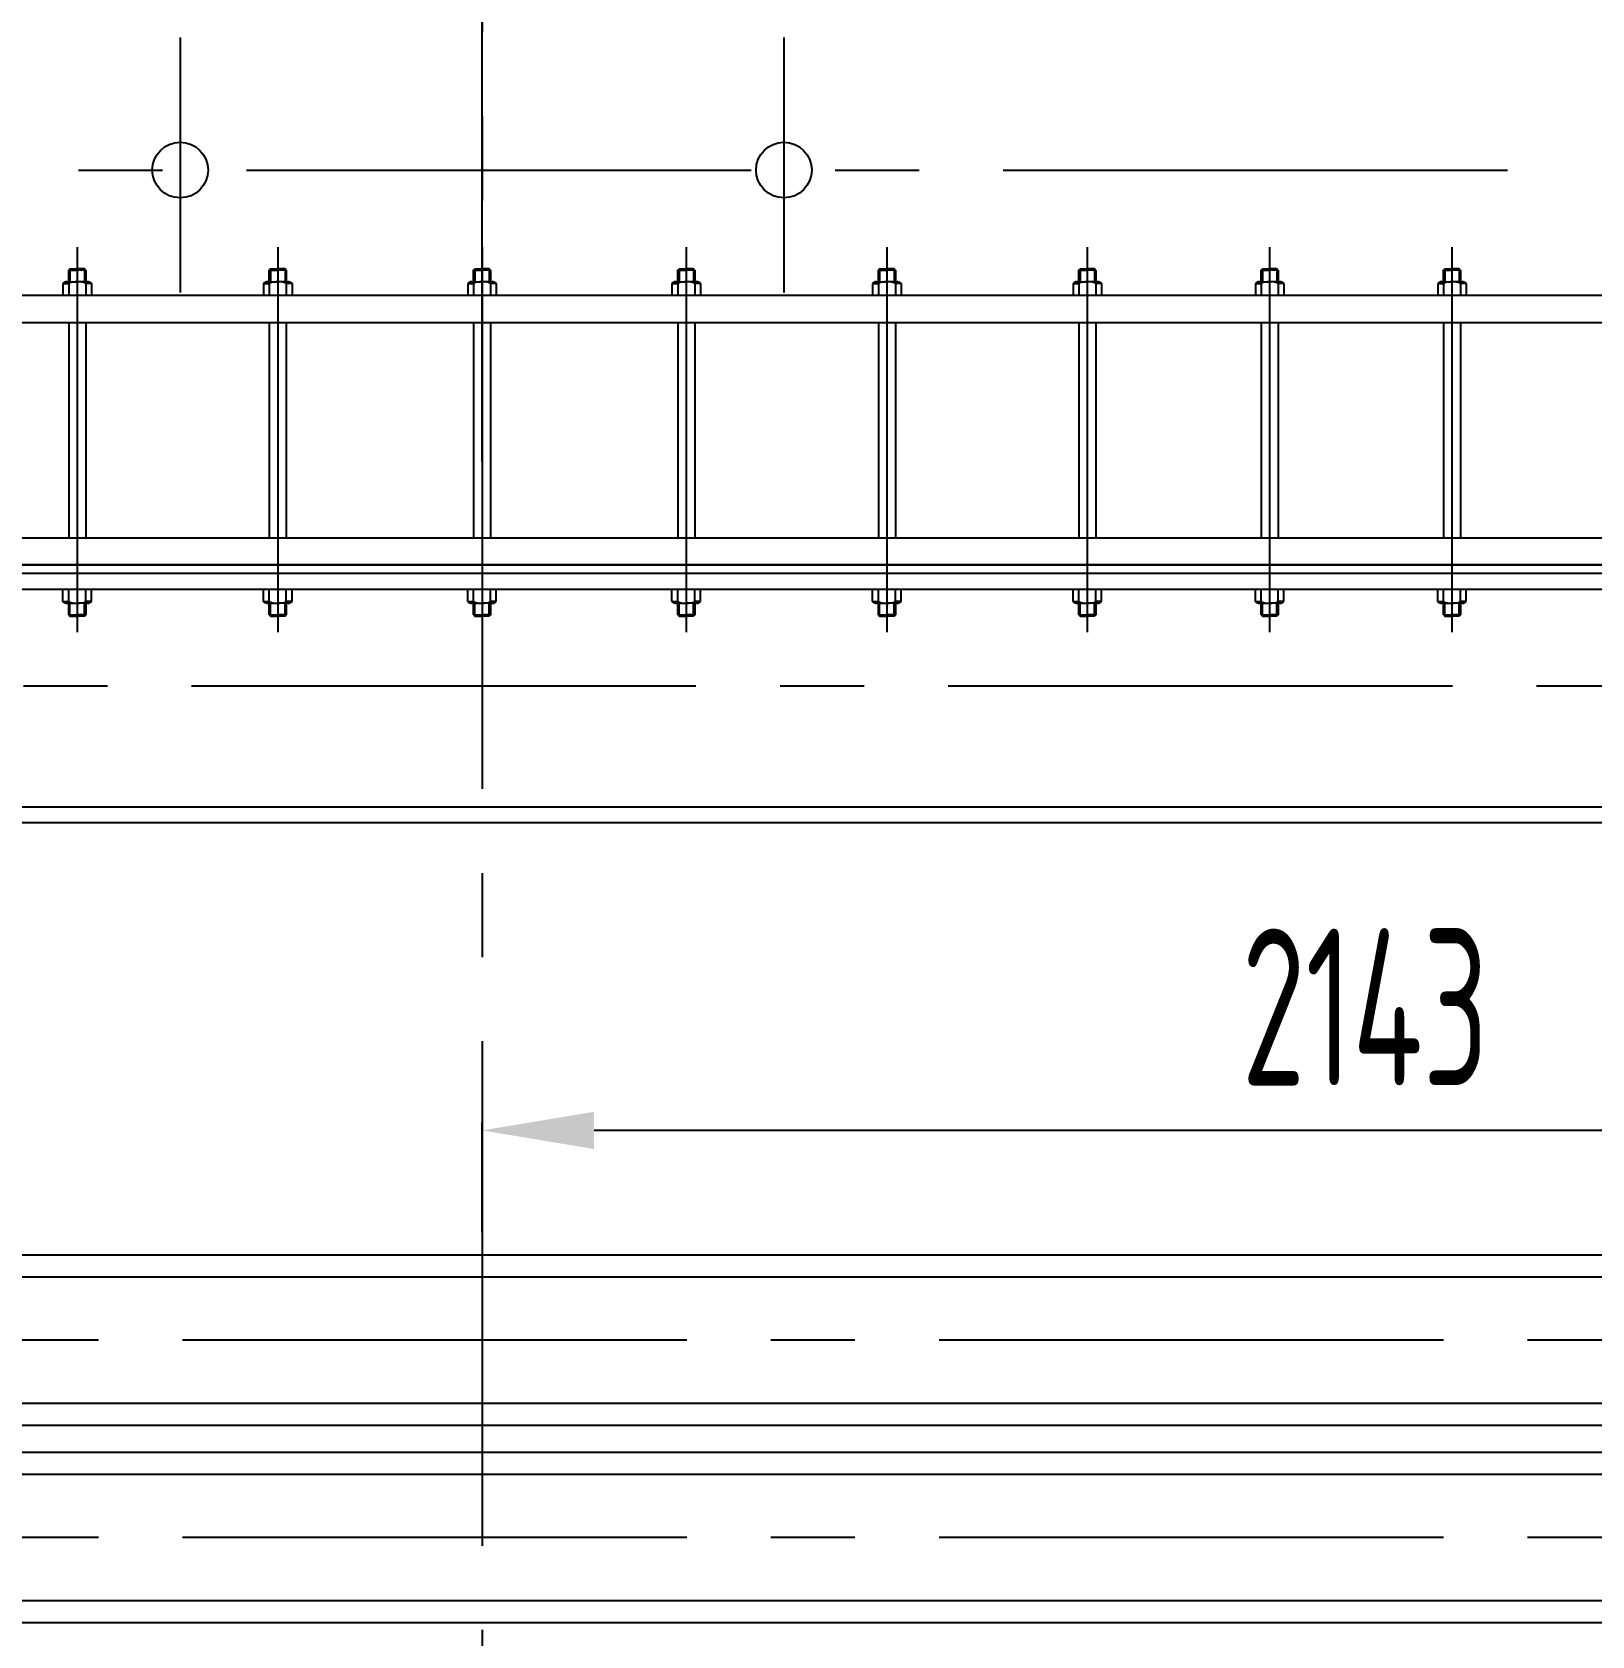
# Model space of a CAD drawing. Header units: millimetres. Extents: x 6566 to 7427, y 671 to 1285.
# Drawn here: x 6917.69 to 6952.48, y 1049.62 to 1085.39 of the extents above; entities that cross this region are included whole.
import ezdxf

# ---------------------------------------------------------------- set-up
doc = ezdxf.new("R2010")
doc.units = ezdxf.units.MM
doc.header["$LTSCALE"] = 15
doc.header["$MEASUREMENT"] = 0
doc.linetypes.add('CENTER2', pattern=[1.125, 0.75, -0.125, 0.125, -0.125])
for name, color, linetype in [('LAYER1', 7, 'Continuous'), ('LAYER2', 2, 'CENTER2'), ('LAYER3', 1, 'Continuous')]:
    doc.layers.add(name, color=color, linetype=linetype)
doc.styles.add('HZTXT', font='ascii.shx', dxfattribs={"width": 0.7, "height": 3.5, "bigfont": 'HZTXT.shx'})
doc.dimstyles.new('ISO-25$0', dxfattribs={"dimtxt": 3.5, "dimasz": 2.5, "dimexe": 0.18, "dimexo": 0.5, "dimgap": 1, "dimtad": 1, "dimdec": 4, "dimzin": 0, "dimdsep": 46, "dimtxsty": 'HZTXT', "dimcen": 0, "dimadec": 0, "dimazin": 0, "dimtfac": 0.714286, "dimtdec": 4, "dimtofl": 0, "dimtmove": 1, "dimatfit": 3, "dimfxl": 0, "dimtolj": 1, "dimtzin": 0, "dimarcsym": 0})

# ---------------------------------------------------------------- blocks, each defined once
blk = doc.blocks.new('*D28')
at = {"layer": 'DEFPOINTS', "color": 0}
for p in [(6927.73, 1060.896), (6970.361, 1059.044), (6927.73, 1058.124)]:
    blk.add_point(p, dxfattribs=at)
at = {"layer": 'LAYER1', "color": 0, "lineweight": -2}
for p, q in [((6927.73, 1058.624), (6927.73, 1061.076)), ((6967.861, 1060.896), (6930.23, 1060.896)), ((6970.361, 1059.544), (6970.361, 1061.076))]:
    blk.add_line(p, q, dxfattribs=at)
at = {"layer": 'LAYER1', "color": 0}
for points in [[(6930.23, 1061.313), (6930.23, 1060.48), (6927.73, 1060.896)], [(6967.861, 1061.313), (6967.861, 1060.48), (6970.361, 1060.896)]]:
    blk.add_solid(points, dxfattribs=at)
at = {"layer": 'LAYER1', "color": 0, "insert": (6947.425, 1063.646), "char_height": 3.5, "attachment_point": 5, "style": 'HZTXT'}
blk.add_mtext('\\A1;2143', dxfattribs=at)

msp = doc.modelspace()

# ---------------------------------------------------------------- linework, layer by layer
at = {"layer": 'LAYER1'}
for p, q in [((6918.53926, 1080.10897), (6918.53926, 1079.82223)), ((6918.8622, 1080.10897), (6918.8622, 1079.82223)), ((6923.01295, 1080.10897), (6923.01295, 1079.82223)), ((6923.3359, 1080.10897), (6923.3359, 1079.82223)), ((6927.56806, 1080.10897), (6927.56806, 1079.82223)), ((6927.891, 1080.10897), (6927.891, 1079.82223)), ((6932.12316, 1080.10897), (6932.12316, 1079.82223)), ((6932.4461, 1080.10897), (6932.4461, 1079.82223)), ((6936.59685, 1080.10897), (6936.59685, 1079.82223)), ((6936.9198, 1080.10897), (6936.9198, 1079.82223)), ((6941.06806, 1080.10897), (6941.06806, 1079.82223)), ((6941.391, 1080.10897), (6941.391, 1079.82223)), ((6945.13472, 1080.10897), (6945.13472, 1079.82223)), ((6945.45767, 1080.10897), (6945.45767, 1079.82223)), ((6949.20139, 1080.10897), (6949.20139, 1079.82223)), ((6949.52433, 1080.10897), (6949.52433, 1079.82223)), ((6918.53926, 1072.36542), (6918.53926, 1072.65216)), ((6918.8622, 1072.36542), (6918.8622, 1072.65216)), ((6923.01295, 1072.36542), (6923.01295, 1072.65216)), ((6923.3359, 1072.36542), (6923.3359, 1072.65216)), ((6927.56806, 1072.36542), (6927.56806, 1072.65216)), ((6927.891, 1072.36542), (6927.891, 1072.65216)), ((6932.12316, 1072.36542), (6932.12316, 1072.65216)), ((6932.4461, 1072.36542), (6932.4461, 1072.65216)), ((6936.59685, 1072.36542), (6936.59685, 1072.65216)), ((6936.9198, 1072.36542), (6936.9198, 1072.65216)), ((6941.06806, 1072.36542), (6941.06806, 1072.65216)), ((6941.391, 1072.36542), (6941.391, 1072.65216)), ((6945.13472, 1072.36542), (6945.13472, 1072.65216)), ((6945.45767, 1072.36542), (6945.45767, 1072.65216)), ((6949.20139, 1072.36542), (6949.20139, 1072.65216)), ((6949.52433, 1072.36542), (6949.52433, 1072.65216))]:
    msp.add_line(p, q, dxfattribs=at)
at = {"layer": 'LAYER1', "color": 1}
for p, q in [((6891.00882, 1058.12392), (6965.40466, 1058.12392)), ((6887.29774, 1057.63392), (6968.16131, 1057.63392)), ((6887.29774, 1054.81392), (6968.16131, 1054.81392)), ((6890.25856, 1054.32392), (6964.6544, 1054.32392)), ((6891.00882, 1053.72392), (6965.40466, 1053.72392)), ((6887.29774, 1053.23392), (6968.16131, 1053.23392)), ((6887.29774, 1050.41392), (6968.16131, 1050.41392)), ((6890.25856, 1049.92392), (6964.6544, 1049.92392))]:
    msp.add_line(p, q, dxfattribs=at)
at = {"layer": 'LAYER2'}
for p, q in [((6927.72953, 1248.51021), (6927.72953, 965.59301)), ((6927.72953, 1075.80959), (6927.72953, 1095.33255)), ((6920.99688, 1085.26467), (6920.99688, 1079.5837)), ((6934.46218, 1085.26467), (6934.46218, 1079.5837)), ((6888.72953, 1082.31192), (6951.85738, 1082.31192)), ((6918.70073, 1080.59106), (6918.70073, 1072.004)), ((6923.17443, 1080.59106), (6923.17443, 1072.004)), ((6927.72953, 1080.59106), (6927.72953, 1072.004)), ((6932.28463, 1080.59106), (6932.28463, 1072.004)), ((6936.75832, 1080.59106), (6936.75832, 1072.004)), ((6941.22953, 1080.59106), (6941.22953, 1072.004)), ((6945.29619, 1080.59106), (6945.29619, 1072.004)), ((6949.36286, 1080.59106), (6949.36286, 1072.004)), ((6887.50098, 1070.81192), (6968.75463, 1070.81192)), ((6887.29774, 1056.22392), (6967.54131, 1056.22392)), ((6887.29774, 1051.82392), (6968.16131, 1051.82392))]:
    msp.add_line(p, q, dxfattribs=at)
at = {"layer": 'LAYER3'}
for p, q in [((6918.5111, 1080.08081), (6918.53926, 1080.10897)), ((6918.53535, 1080.10506), (6918.52538, 1080.09509)), ((6918.53926, 1080.10897), (6918.70073, 1080.10897)), ((6918.8622, 1080.10897), (6918.70073, 1080.10897)), ((6918.89036, 1080.08081), (6918.8622, 1080.10897)), ((6918.86612, 1080.10506), (6918.87609, 1080.09509)), ((6922.9848, 1080.08081), (6923.01295, 1080.10897)), ((6923.00904, 1080.10506), (6922.99907, 1080.09509)), ((6923.01295, 1080.10897), (6923.17443, 1080.10897)), ((6923.3359, 1080.10897), (6923.17443, 1080.10897)), ((6923.36406, 1080.08081), (6923.3359, 1080.10897)), ((6923.33981, 1080.10506), (6923.34978, 1080.09509)), ((6927.5399, 1080.08081), (6927.56806, 1080.10897)), ((6927.56414, 1080.10506), (6927.55417, 1080.09509)), ((6927.56806, 1080.10897), (6927.72953, 1080.10897)), ((6927.891, 1080.10897), (6927.72953, 1080.10897)), ((6927.91916, 1080.08081), (6927.891, 1080.10897)), ((6927.89491, 1080.10506), (6927.90488, 1080.09509)), ((6932.095, 1080.08081), (6932.12316, 1080.10897)), ((6932.11924, 1080.10506), (6932.10928, 1080.09509)), ((6932.12316, 1080.10897), (6932.28463, 1080.10897)), ((6932.4461, 1080.10897), (6932.28463, 1080.10897)), ((6932.47426, 1080.08081), (6932.4461, 1080.10897)), ((6932.45002, 1080.10506), (6932.45998, 1080.09509)), ((6936.56869, 1080.08081), (6936.59685, 1080.10897)), ((6936.59294, 1080.10506), (6936.58297, 1080.09509)), ((6936.59685, 1080.10897), (6936.75832, 1080.10897)), ((6936.9198, 1080.10897), (6936.75832, 1080.10897)), ((6936.94795, 1080.08081), (6936.9198, 1080.10897)), ((6936.92371, 1080.10506), (6936.93368, 1080.09509)), ((6941.0399, 1080.08081), (6941.06806, 1080.10897)), ((6941.06414, 1080.10506), (6941.05417, 1080.09509)), ((6941.06806, 1080.10897), (6941.22953, 1080.10897)), ((6941.391, 1080.10897), (6941.22953, 1080.10897)), ((6941.41916, 1080.08081), (6941.391, 1080.10897)), ((6941.39491, 1080.10506), (6941.40488, 1080.09509)), ((6945.10656, 1080.08081), (6945.13472, 1080.10897)), ((6945.13081, 1080.10506), (6945.12084, 1080.09509)), ((6945.13472, 1080.10897), (6945.29619, 1080.10897)), ((6945.45767, 1080.10897), (6945.29619, 1080.10897)), ((6945.48582, 1080.08081), (6945.45767, 1080.10897)), ((6945.46158, 1080.10506), (6945.47155, 1080.09509)), ((6949.17323, 1080.08081), (6949.20139, 1080.10897)), ((6949.19748, 1080.10506), (6949.18751, 1080.09509)), ((6949.20139, 1080.10897), (6949.36286, 1080.10897)), ((6949.52433, 1080.10897), (6949.36286, 1080.10897)), ((6949.55249, 1080.08081), (6949.52433, 1080.10897)), ((6949.52825, 1080.10506), (6949.53821, 1080.09509)), ((6918.44585, 1079.82223), (6918.38181, 1079.78525)), ((6918.38181, 1079.78525), (6918.5111, 1079.78525)), ((6918.38181, 1079.78525), (6918.38181, 1079.51192)), ((6918.39039, 1079.7902), (6918.43098, 1079.81364)), ((6918.44585, 1079.82223), (6918.6883, 1079.82223)), ((6918.5111, 1080.08081), (6918.5111, 1079.85967)), ((6918.5111, 1079.82223), (6918.5111, 1080.08081)), ((6918.5111, 1080.08081), (6918.70073, 1080.08081)), ((6918.5111, 1079.78525), (6918.5111, 1079.51192)), ((6918.89036, 1080.08081), (6918.70073, 1080.08081)), ((6918.95561, 1079.82223), (6918.71316, 1079.82223)), ((6918.89036, 1079.82223), (6918.89036, 1080.08081)), ((6918.89036, 1080.08081), (6918.89036, 1079.85967)), ((6919.01965, 1079.78525), (6918.89036, 1079.78525)), ((6918.89036, 1079.78525), (6918.89036, 1079.51192)), ((6918.95561, 1079.82223), (6919.01965, 1079.78525)), ((6919.01107, 1079.7902), (6918.97049, 1079.81364)), ((6919.01965, 1079.78525), (6919.01965, 1079.51192)), ((6922.91955, 1079.82223), (6922.8555, 1079.78525)), ((6922.8555, 1079.78525), (6922.9848, 1079.78525)), ((6922.8555, 1079.78525), (6922.8555, 1079.51192)), ((6922.86408, 1079.7902), (6922.90467, 1079.81364)), ((6922.91955, 1079.82223), (6923.162, 1079.82223)), ((6922.9848, 1080.08081), (6922.9848, 1079.85967)), ((6922.9848, 1079.82223), (6922.9848, 1080.08081)), ((6922.9848, 1080.08081), (6923.17443, 1080.08081)), ((6922.9848, 1079.78525), (6922.9848, 1079.51192)), ((6923.36406, 1080.08081), (6923.17443, 1080.08081)), ((6923.4293, 1079.82223), (6923.18686, 1079.82223)), ((6923.36406, 1079.82223), (6923.36406, 1080.08081)), ((6923.36406, 1080.08081), (6923.36406, 1079.85967)), ((6923.49335, 1079.78525), (6923.36406, 1079.78525)), ((6923.36406, 1079.78525), (6923.36406, 1079.51192)), ((6923.4293, 1079.82223), (6923.49335, 1079.78525)), ((6923.48477, 1079.7902), (6923.44418, 1079.81364)), ((6923.49335, 1079.78525), (6923.49335, 1079.51192)), ((6927.47465, 1079.82223), (6927.41061, 1079.78525)), ((6927.41061, 1079.78525), (6927.5399, 1079.78525)), ((6927.41061, 1079.78525), (6927.41061, 1079.51192)), ((6927.41919, 1079.7902), (6927.45977, 1079.81364)), ((6927.47465, 1079.82223), (6927.7171, 1079.82223)), ((6927.5399, 1080.08081), (6927.5399, 1079.85967)), ((6927.5399, 1079.82223), (6927.5399, 1080.08081)), ((6927.5399, 1080.08081), (6927.72953, 1080.08081)), ((6927.5399, 1079.78525), (6927.5399, 1079.51192)), ((6927.91916, 1080.08081), (6927.72953, 1080.08081)), ((6927.98441, 1079.82223), (6927.74196, 1079.82223)), ((6927.91916, 1079.82223), (6927.91916, 1080.08081)), ((6927.91916, 1080.08081), (6927.91916, 1079.85967)), ((6928.04845, 1079.78525), (6927.91916, 1079.78525)), ((6927.91916, 1079.78525), (6927.91916, 1079.51192)), ((6927.98441, 1079.82223), (6928.04845, 1079.78525)), ((6928.03987, 1079.7902), (6927.99928, 1079.81364)), ((6928.04845, 1079.78525), (6928.04845, 1079.51192)), ((6932.02975, 1079.82223), (6931.96571, 1079.78525)), ((6931.96571, 1079.78525), (6931.96571, 1079.51192)), ((6931.96571, 1079.78525), (6932.095, 1079.78525)), ((6931.97429, 1079.7902), (6932.01487, 1079.81364)), ((6932.02975, 1079.82223), (6932.2722, 1079.82223)), ((6932.095, 1080.08081), (6932.095, 1079.85967)), ((6932.095, 1079.82223), (6932.095, 1080.08081)), ((6932.095, 1080.08081), (6932.28463, 1080.08081)), ((6932.095, 1079.78525), (6932.095, 1079.51192)), ((6932.47426, 1080.08081), (6932.28463, 1080.08081)), ((6932.53951, 1079.82223), (6932.29706, 1079.82223)), ((6932.47426, 1079.82223), (6932.47426, 1080.08081)), ((6932.47426, 1080.08081), (6932.47426, 1079.85967)), ((6932.47426, 1079.78525), (6932.47426, 1079.51192)), ((6932.60355, 1079.78525), (6932.47426, 1079.78525)), ((6932.53951, 1079.82223), (6932.60355, 1079.78525)), ((6932.59497, 1079.7902), (6932.55439, 1079.81364)), ((6932.60355, 1079.78525), (6932.60355, 1079.51192)), ((6936.50345, 1079.82223), (6936.4394, 1079.78525)), ((6936.4394, 1079.78525), (6936.4394, 1079.51192)), ((6936.4394, 1079.78525), (6936.56869, 1079.78525)), ((6936.44798, 1079.7902), (6936.48857, 1079.81364)), ((6936.50345, 1079.82223), (6936.74589, 1079.82223)), ((6936.56869, 1080.08081), (6936.56869, 1079.85967)), ((6936.56869, 1079.82223), (6936.56869, 1080.08081)), ((6936.56869, 1080.08081), (6936.75832, 1080.08081)), ((6936.56869, 1079.78525), (6936.56869, 1079.51192)), ((6936.94795, 1080.08081), (6936.75832, 1080.08081)), ((6937.0132, 1079.82223), (6936.77075, 1079.82223)), ((6936.94795, 1079.82223), (6936.94795, 1080.08081)), ((6936.94795, 1080.08081), (6936.94795, 1079.85967)), ((6936.94795, 1079.78525), (6936.94795, 1079.51192)), ((6937.07725, 1079.78525), (6936.94795, 1079.78525)), ((6937.0132, 1079.82223), (6937.07725, 1079.78525)), ((6937.06867, 1079.7902), (6937.02808, 1079.81364)), ((6937.07725, 1079.78525), (6937.07725, 1079.51192)), ((6940.97465, 1079.82223), (6940.91061, 1079.78525)), ((6940.91061, 1079.78525), (6941.0399, 1079.78525)), ((6940.91061, 1079.78525), (6940.91061, 1079.51192)), ((6940.91919, 1079.7902), (6940.95977, 1079.81364)), ((6940.97465, 1079.82223), (6941.2171, 1079.82223)), ((6941.0399, 1080.08081), (6941.0399, 1079.85967)), ((6941.0399, 1079.82223), (6941.0399, 1080.08081)), ((6941.0399, 1080.08081), (6941.22953, 1080.08081)), ((6941.0399, 1079.78525), (6941.0399, 1079.51192)), ((6941.41916, 1080.08081), (6941.22953, 1080.08081)), ((6941.48441, 1079.82223), (6941.24196, 1079.82223)), ((6941.41916, 1079.82223), (6941.41916, 1080.08081)), ((6941.41916, 1080.08081), (6941.41916, 1079.85967)), ((6941.54845, 1079.78525), (6941.41916, 1079.78525)), ((6941.41916, 1079.78525), (6941.41916, 1079.51192)), ((6941.48441, 1079.82223), (6941.54845, 1079.78525)), ((6941.53987, 1079.7902), (6941.49928, 1079.81364)), ((6941.54845, 1079.78525), (6941.54845, 1079.51192)), ((6945.04132, 1079.82223), (6944.97727, 1079.78525)), ((6944.97727, 1079.78525), (6945.10656, 1079.78525)), ((6944.97727, 1079.78525), (6944.97727, 1079.51192)), ((6944.98585, 1079.7902), (6945.02644, 1079.81364)), ((6945.04132, 1079.82223), (6945.28377, 1079.82223)), ((6945.10656, 1080.08081), (6945.10656, 1079.85967)), ((6945.10656, 1079.82223), (6945.10656, 1080.08081)), ((6945.10656, 1080.08081), (6945.29619, 1080.08081)), ((6945.10656, 1079.78525), (6945.10656, 1079.51192)), ((6945.48582, 1080.08081), (6945.29619, 1080.08081)), ((6945.55107, 1079.82223), (6945.30862, 1079.82223)), ((6945.48582, 1079.82223), (6945.48582, 1080.08081)), ((6945.48582, 1080.08081), (6945.48582, 1079.85967)), ((6945.61512, 1079.78525), (6945.48582, 1079.78525)), ((6945.48582, 1079.78525), (6945.48582, 1079.51192)), ((6945.55107, 1079.82223), (6945.61512, 1079.78525)), ((6945.60654, 1079.7902), (6945.56595, 1079.81364)), ((6945.61512, 1079.78525), (6945.61512, 1079.51192)), ((6949.10798, 1079.82223), (6949.04394, 1079.78525)), ((6949.04394, 1079.78525), (6949.17323, 1079.78525)), ((6949.04394, 1079.78525), (6949.04394, 1079.51192)), ((6949.05252, 1079.7902), (6949.0931, 1079.81364)), ((6949.10798, 1079.82223), (6949.35043, 1079.82223)), ((6949.17323, 1080.08081), (6949.17323, 1079.85967)), ((6949.17323, 1079.82223), (6949.17323, 1080.08081)), ((6949.17323, 1080.08081), (6949.36286, 1080.08081)), ((6949.17323, 1079.78525), (6949.17323, 1079.51192)), ((6949.55249, 1080.08081), (6949.36286, 1080.08081)), ((6949.61774, 1079.82223), (6949.37529, 1079.82223)), ((6949.55249, 1079.82223), (6949.55249, 1080.08081)), ((6949.55249, 1080.08081), (6949.55249, 1079.85967)), ((6949.68178, 1079.78525), (6949.55249, 1079.78525)), ((6949.55249, 1079.78525), (6949.55249, 1079.51192)), ((6949.61774, 1079.82223), (6949.68178, 1079.78525)), ((6949.6732, 1079.7902), (6949.63262, 1079.81364)), ((6949.68178, 1079.78525), (6949.68178, 1079.51192)), ((6966.66953, 1079.51192), (6888.72953, 1079.51192)), ((6888.72953, 1078.91192), (6966.66953, 1078.91192)), ((6918.5111, 1078.91192), (6918.5111, 1074.11192)), ((6918.89036, 1078.91192), (6918.89036, 1074.11192)), ((6922.9848, 1078.91192), (6922.9848, 1074.11192)), ((6923.36406, 1078.91192), (6923.36406, 1074.11192)), ((6927.5399, 1078.91192), (6927.5399, 1074.11192)), ((6927.91916, 1078.91192), (6927.91916, 1074.11192)), ((6932.095, 1078.91192), (6932.095, 1074.11192)), ((6932.47426, 1078.91192), (6932.47426, 1074.11192)), ((6936.56869, 1078.91192), (6936.56869, 1074.11192)), ((6936.94795, 1078.91192), (6936.94795, 1074.11192)), ((6941.0399, 1078.91192), (6941.0399, 1074.11192)), ((6941.41916, 1078.91192), (6941.41916, 1074.11192)), ((6945.10656, 1078.91192), (6945.10656, 1074.11192)), ((6945.48582, 1078.91192), (6945.48582, 1074.11192)), ((6949.17323, 1078.91192), (6949.17323, 1074.11192)), ((6949.55249, 1078.91192), (6949.55249, 1074.11192)), ((6888.72953, 1074.11192), (6966.66953, 1074.11192)), ((6888.72953, 1073.51192), (6966.72953, 1073.51192)), ((6966.72953, 1073.31192), (6888.72953, 1073.31192)), ((6964.16953, 1073.51192), (6891.28953, 1073.51192)), ((6892.72953, 1072.96246), (6962.72953, 1072.96246)), ((6918.38181, 1072.68914), (6918.38181, 1072.96246)), ((6918.5111, 1072.68914), (6918.5111, 1072.96246)), ((6918.89036, 1072.68914), (6918.89036, 1072.96246)), ((6919.01965, 1072.68914), (6919.01965, 1072.96246)), ((6922.8555, 1072.68914), (6922.8555, 1072.96246)), ((6922.9848, 1072.68914), (6922.9848, 1072.96246)), ((6923.36406, 1072.68914), (6923.36406, 1072.96246)), ((6923.49335, 1072.68914), (6923.49335, 1072.96246)), ((6927.41061, 1072.68914), (6927.41061, 1072.96246)), ((6927.5399, 1072.68914), (6927.5399, 1072.96246)), ((6927.91916, 1072.68914), (6927.91916, 1072.96246)), ((6928.04845, 1072.68914), (6928.04845, 1072.96246)), ((6931.96571, 1072.68914), (6931.96571, 1072.96246)), ((6932.095, 1072.68914), (6932.095, 1072.96246)), ((6932.47426, 1072.68914), (6932.47426, 1072.96246)), ((6932.60355, 1072.68914), (6932.60355, 1072.96246)), ((6936.4394, 1072.68914), (6936.4394, 1072.96246)), ((6936.56869, 1072.68914), (6936.56869, 1072.96246)), ((6936.94795, 1072.68914), (6936.94795, 1072.96246)), ((6937.07725, 1072.68914), (6937.07725, 1072.96246)), ((6940.91061, 1072.68914), (6940.91061, 1072.96246)), ((6941.0399, 1072.68914), (6941.0399, 1072.96246)), ((6941.41916, 1072.68914), (6941.41916, 1072.96246)), ((6941.54845, 1072.68914), (6941.54845, 1072.96246)), ((6944.97727, 1072.68914), (6944.97727, 1072.96246)), ((6945.10656, 1072.68914), (6945.10656, 1072.96246)), ((6945.48582, 1072.68914), (6945.48582, 1072.96246)), ((6945.61512, 1072.68914), (6945.61512, 1072.96246)), ((6949.04394, 1072.68914), (6949.04394, 1072.96246)), ((6949.17323, 1072.68914), (6949.17323, 1072.96246)), ((6949.55249, 1072.68914), (6949.55249, 1072.96246)), ((6949.68178, 1072.68914), (6949.68178, 1072.96246)), ((6918.38181, 1072.68914), (6918.5111, 1072.68914)), ((6918.44585, 1072.65216), (6918.38181, 1072.68914)), ((6918.39039, 1072.68418), (6918.43098, 1072.66075)), ((6918.44585, 1072.65216), (6918.6883, 1072.65216)), ((6918.5111, 1072.65216), (6918.5111, 1072.39357)), ((6918.5111, 1072.39357), (6918.5111, 1072.61472)), ((6918.95561, 1072.65216), (6918.71316, 1072.65216)), ((6919.01965, 1072.68914), (6918.89036, 1072.68914)), ((6918.89036, 1072.65216), (6918.89036, 1072.39357)), ((6918.89036, 1072.39357), (6918.89036, 1072.61472)), ((6918.95561, 1072.65216), (6919.01965, 1072.68914)), ((6919.01107, 1072.68418), (6918.97049, 1072.66075)), ((6922.8555, 1072.68914), (6922.9848, 1072.68914)), ((6922.91955, 1072.65216), (6922.8555, 1072.68914)), ((6922.86408, 1072.68418), (6922.90467, 1072.66075)), ((6922.91955, 1072.65216), (6923.162, 1072.65216)), ((6922.9848, 1072.65216), (6922.9848, 1072.39357)), ((6922.9848, 1072.39357), (6922.9848, 1072.61472)), ((6923.4293, 1072.65216), (6923.18686, 1072.65216)), ((6923.49335, 1072.68914), (6923.36406, 1072.68914)), ((6923.36406, 1072.65216), (6923.36406, 1072.39357)), ((6923.36406, 1072.39357), (6923.36406, 1072.61472)), ((6923.4293, 1072.65216), (6923.49335, 1072.68914)), ((6923.48477, 1072.68418), (6923.44418, 1072.66075)), ((6927.41061, 1072.68914), (6927.5399, 1072.68914)), ((6927.47465, 1072.65216), (6927.41061, 1072.68914)), ((6927.41919, 1072.68418), (6927.45977, 1072.66075)), ((6927.47465, 1072.65216), (6927.7171, 1072.65216)), ((6927.5399, 1072.65216), (6927.5399, 1072.39357)), ((6927.5399, 1072.39357), (6927.5399, 1072.61472)), ((6927.98441, 1072.65216), (6927.74196, 1072.65216)), ((6928.04845, 1072.68914), (6927.91916, 1072.68914)), ((6927.91916, 1072.65216), (6927.91916, 1072.39357)), ((6927.91916, 1072.39357), (6927.91916, 1072.61472)), ((6927.98441, 1072.65216), (6928.04845, 1072.68914)), ((6928.03987, 1072.68418), (6927.99928, 1072.66075)), ((6931.96571, 1072.68914), (6932.095, 1072.68914)), ((6932.02975, 1072.65216), (6931.96571, 1072.68914)), ((6931.97429, 1072.68418), (6932.01487, 1072.66075)), ((6932.02975, 1072.65216), (6932.2722, 1072.65216)), ((6932.095, 1072.65216), (6932.095, 1072.39357)), ((6932.095, 1072.39357), (6932.095, 1072.61472)), ((6932.53951, 1072.65216), (6932.29706, 1072.65216)), ((6932.60355, 1072.68914), (6932.47426, 1072.68914)), ((6932.47426, 1072.65216), (6932.47426, 1072.39357)), ((6932.47426, 1072.39357), (6932.47426, 1072.61472)), ((6932.53951, 1072.65216), (6932.60355, 1072.68914)), ((6932.59497, 1072.68418), (6932.55439, 1072.66075)), ((6936.4394, 1072.68914), (6936.56869, 1072.68914)), ((6936.50345, 1072.65216), (6936.4394, 1072.68914)), ((6936.44798, 1072.68418), (6936.48857, 1072.66075)), ((6936.50345, 1072.65216), (6936.74589, 1072.65216)), ((6936.56869, 1072.65216), (6936.56869, 1072.39357)), ((6936.56869, 1072.39357), (6936.56869, 1072.61472)), ((6937.0132, 1072.65216), (6936.77075, 1072.65216)), ((6937.07725, 1072.68914), (6936.94795, 1072.68914)), ((6936.94795, 1072.65216), (6936.94795, 1072.39357)), ((6936.94795, 1072.39357), (6936.94795, 1072.61472)), ((6937.0132, 1072.65216), (6937.07725, 1072.68914)), ((6937.06867, 1072.68418), (6937.02808, 1072.66075)), ((6940.91061, 1072.68914), (6941.0399, 1072.68914)), ((6940.97465, 1072.65216), (6940.91061, 1072.68914)), ((6940.91919, 1072.68418), (6940.95977, 1072.66075)), ((6940.97465, 1072.65216), (6941.2171, 1072.65216)), ((6941.0399, 1072.65216), (6941.0399, 1072.39357)), ((6941.0399, 1072.39357), (6941.0399, 1072.61472)), ((6941.48441, 1072.65216), (6941.24196, 1072.65216)), ((6941.54845, 1072.68914), (6941.41916, 1072.68914)), ((6941.41916, 1072.65216), (6941.41916, 1072.39357)), ((6941.41916, 1072.39357), (6941.41916, 1072.61472)), ((6941.48441, 1072.65216), (6941.54845, 1072.68914)), ((6941.53987, 1072.68418), (6941.49928, 1072.66075)), ((6944.97727, 1072.68914), (6945.10656, 1072.68914)), ((6945.04132, 1072.65216), (6944.97727, 1072.68914)), ((6944.98585, 1072.68418), (6945.02644, 1072.66075)), ((6945.04132, 1072.65216), (6945.28377, 1072.65216)), ((6945.10656, 1072.65216), (6945.10656, 1072.39357)), ((6945.10656, 1072.39357), (6945.10656, 1072.61472)), ((6945.55107, 1072.65216), (6945.30862, 1072.65216)), ((6945.61512, 1072.68914), (6945.48582, 1072.68914)), ((6945.48582, 1072.65216), (6945.48582, 1072.39357)), ((6945.48582, 1072.39357), (6945.48582, 1072.61472)), ((6945.55107, 1072.65216), (6945.61512, 1072.68914)), ((6945.60654, 1072.68418), (6945.56595, 1072.66075)), ((6949.04394, 1072.68914), (6949.17323, 1072.68914)), ((6949.10798, 1072.65216), (6949.04394, 1072.68914)), ((6949.05252, 1072.68418), (6949.0931, 1072.66075)), ((6949.10798, 1072.65216), (6949.35043, 1072.65216)), ((6949.17323, 1072.65216), (6949.17323, 1072.39357)), ((6949.17323, 1072.39357), (6949.17323, 1072.61472)), ((6949.61774, 1072.65216), (6949.37529, 1072.65216)), ((6949.68178, 1072.68914), (6949.55249, 1072.68914)), ((6949.55249, 1072.65216), (6949.55249, 1072.39357)), ((6949.55249, 1072.39357), (6949.55249, 1072.61472)), ((6949.61774, 1072.65216), (6949.68178, 1072.68914)), ((6949.6732, 1072.68418), (6949.63262, 1072.66075)), ((6918.5111, 1072.39357), (6918.70073, 1072.39357)), ((6918.5111, 1072.39357), (6918.53926, 1072.36542)), ((6918.53535, 1072.36933), (6918.52538, 1072.3793)), ((6918.53926, 1072.36542), (6918.70073, 1072.36542)), ((6918.89036, 1072.39357), (6918.70073, 1072.39357)), ((6918.8622, 1072.36542), (6918.70073, 1072.36542)), ((6918.89036, 1072.39357), (6918.8622, 1072.36542)), ((6918.86612, 1072.36933), (6918.87609, 1072.3793)), ((6922.9848, 1072.39357), (6923.17443, 1072.39357)), ((6922.9848, 1072.39357), (6923.01295, 1072.36542)), ((6923.00904, 1072.36933), (6922.99907, 1072.3793)), ((6923.01295, 1072.36542), (6923.17443, 1072.36542)), ((6923.36406, 1072.39357), (6923.17443, 1072.39357)), ((6923.3359, 1072.36542), (6923.17443, 1072.36542)), ((6923.36406, 1072.39357), (6923.3359, 1072.36542)), ((6923.33981, 1072.36933), (6923.34978, 1072.3793)), ((6927.5399, 1072.39357), (6927.72953, 1072.39357)), ((6927.5399, 1072.39357), (6927.56806, 1072.36542)), ((6927.56414, 1072.36933), (6927.55417, 1072.3793)), ((6927.56806, 1072.36542), (6927.72953, 1072.36542)), ((6927.91916, 1072.39357), (6927.72953, 1072.39357)), ((6927.891, 1072.36542), (6927.72953, 1072.36542)), ((6927.91916, 1072.39357), (6927.891, 1072.36542)), ((6927.89491, 1072.36933), (6927.90488, 1072.3793)), ((6932.095, 1072.39357), (6932.28463, 1072.39357)), ((6932.095, 1072.39357), (6932.12316, 1072.36542)), ((6932.11924, 1072.36933), (6932.10928, 1072.3793)), ((6932.12316, 1072.36542), (6932.28463, 1072.36542)), ((6932.47426, 1072.39357), (6932.28463, 1072.39357)), ((6932.4461, 1072.36542), (6932.28463, 1072.36542)), ((6932.47426, 1072.39357), (6932.4461, 1072.36542)), ((6932.45002, 1072.36933), (6932.45998, 1072.3793)), ((6936.56869, 1072.39357), (6936.75832, 1072.39357)), ((6936.56869, 1072.39357), (6936.59685, 1072.36542)), ((6936.59294, 1072.36933), (6936.58297, 1072.3793)), ((6936.59685, 1072.36542), (6936.75832, 1072.36542)), ((6936.94795, 1072.39357), (6936.75832, 1072.39357)), ((6936.9198, 1072.36542), (6936.75832, 1072.36542)), ((6936.94795, 1072.39357), (6936.9198, 1072.36542)), ((6936.92371, 1072.36933), (6936.93368, 1072.3793)), ((6941.0399, 1072.39357), (6941.22953, 1072.39357)), ((6941.0399, 1072.39357), (6941.06806, 1072.36542)), ((6941.06414, 1072.36933), (6941.05417, 1072.3793)), ((6941.06806, 1072.36542), (6941.22953, 1072.36542)), ((6941.41916, 1072.39357), (6941.22953, 1072.39357)), ((6941.391, 1072.36542), (6941.22953, 1072.36542)), ((6941.41916, 1072.39357), (6941.391, 1072.36542)), ((6941.39491, 1072.36933), (6941.40488, 1072.3793)), ((6945.10656, 1072.39357), (6945.29619, 1072.39357)), ((6945.10656, 1072.39357), (6945.13472, 1072.36542)), ((6945.13081, 1072.36933), (6945.12084, 1072.3793)), ((6945.13472, 1072.36542), (6945.29619, 1072.36542)), ((6945.48582, 1072.39357), (6945.29619, 1072.39357)), ((6945.45767, 1072.36542), (6945.29619, 1072.36542)), ((6945.48582, 1072.39357), (6945.45767, 1072.36542)), ((6945.46158, 1072.36933), (6945.47155, 1072.3793)), ((6949.17323, 1072.39357), (6949.36286, 1072.39357)), ((6949.17323, 1072.39357), (6949.20139, 1072.36542)), ((6949.19748, 1072.36933), (6949.18751, 1072.3793)), ((6949.20139, 1072.36542), (6949.36286, 1072.36542)), ((6949.55249, 1072.39357), (6949.36286, 1072.39357)), ((6949.52433, 1072.36542), (6949.36286, 1072.36542)), ((6949.55249, 1072.39357), (6949.52433, 1072.36542)), ((6949.52825, 1072.36933), (6949.53821, 1072.3793)), ((6893.72953, 1068.11138), (6961.72953, 1068.11138)), ((6893.72953, 1067.76192), (6961.72953, 1067.76192))]:
    msp.add_line(p, q, dxfattribs=at)
for centre in [(6920.99688, 1082.31192), (6934.46218, 1082.31192)]:
    msp.add_circle(centre, 0.62079, dxfattribs=at)
for centre, radius, start, end in [((6918.44168, 1079.7388), 0.08353, 33.784074, 87.135658), ((6918.68453, 1079.40059), 0.42195, 87.799168, 114.268289), ((6918.71694, 1079.40059), 0.42195, 65.731711, 92.200832), ((6918.95978, 1079.7388), 0.08353, 92.864342, 146.215926), ((6922.91537, 1079.7388), 0.08353, 33.784074, 87.135658), ((6923.15822, 1079.40059), 0.42195, 87.799168, 114.268289), ((6923.19063, 1079.40059), 0.42195, 65.731711, 92.200832), ((6923.43348, 1079.7388), 0.08353, 92.864342, 146.215926), ((6927.47048, 1079.7388), 0.08353, 33.784074, 87.135658), ((6927.71332, 1079.40059), 0.42195, 87.799168, 114.268289), ((6927.74573, 1079.40059), 0.42195, 65.731711, 92.200832), ((6927.98858, 1079.7388), 0.08353, 92.864342, 146.215926), ((6932.02558, 1079.7388), 0.08353, 33.784074, 87.135658), ((6932.26843, 1079.40059), 0.42195, 87.799168, 114.268289), ((6932.30083, 1079.40059), 0.42195, 65.731711, 92.200832), ((6932.54368, 1079.7388), 0.08353, 92.864342, 146.215926), ((6936.49927, 1079.7388), 0.08353, 33.784074, 87.135658), ((6936.74212, 1079.40059), 0.42195, 87.799168, 114.268289), ((6936.77453, 1079.40059), 0.42195, 65.731711, 92.200832), ((6937.01738, 1079.7388), 0.08353, 92.864342, 146.215926), ((6940.97048, 1079.7388), 0.08353, 33.784074, 87.135658), ((6941.21332, 1079.40059), 0.42195, 87.799168, 114.268289), ((6941.24573, 1079.40059), 0.42195, 65.731711, 92.200832), ((6941.48858, 1079.7388), 0.08353, 92.864342, 146.215926), ((6945.03714, 1079.7388), 0.08353, 33.784074, 87.135658), ((6945.27999, 1079.40059), 0.42195, 87.799168, 114.268289), ((6945.3124, 1079.40059), 0.42195, 65.731711, 92.200832), ((6945.55525, 1079.7388), 0.08353, 92.864342, 146.215926), ((6949.10381, 1079.7388), 0.08353, 33.784074, 87.135658), ((6949.34666, 1079.40059), 0.42195, 87.799168, 114.268289), ((6949.37907, 1079.40059), 0.42195, 65.731711, 92.200832), ((6949.62191, 1079.7388), 0.08353, 92.864342, 146.215926), ((6918.44168, 1072.73558), 0.08353, 272.864342, 326.215926), ((6918.68453, 1073.0738), 0.42195, 245.731711, 272.200832), ((6918.71694, 1073.0738), 0.42195, 267.799168, 294.268289), ((6918.95978, 1072.73558), 0.08353, 213.784074, 267.135658), ((6922.91537, 1072.73558), 0.08353, 272.864342, 326.215926), ((6923.15822, 1073.0738), 0.42195, 245.731711, 272.200832), ((6923.19063, 1073.0738), 0.42195, 267.799168, 294.268289), ((6923.43348, 1072.73558), 0.08353, 213.784074, 267.135658), ((6927.47048, 1072.73558), 0.08353, 272.864342, 326.215926), ((6927.71332, 1073.0738), 0.42195, 245.731711, 272.200832), ((6927.74573, 1073.0738), 0.42195, 267.799168, 294.268289), ((6927.98858, 1072.73558), 0.08353, 213.784074, 267.135658), ((6932.02558, 1072.73558), 0.08353, 272.864342, 326.215926), ((6932.26843, 1073.0738), 0.42195, 245.731711, 272.200832), ((6932.30083, 1073.0738), 0.42195, 267.799168, 294.268289), ((6932.54368, 1072.73558), 0.08353, 213.784074, 267.135658), ((6936.49927, 1072.73558), 0.08353, 272.864342, 326.215926), ((6936.74212, 1073.0738), 0.42195, 245.731711, 272.200832), ((6936.77453, 1073.0738), 0.42195, 267.799168, 294.268289), ((6937.01738, 1072.73558), 0.08353, 213.784074, 267.135658), ((6940.97048, 1072.73558), 0.08353, 272.864342, 326.215926), ((6941.21332, 1073.0738), 0.42195, 245.731711, 272.200832), ((6941.24573, 1073.0738), 0.42195, 267.799168, 294.268289), ((6941.48858, 1072.73558), 0.08353, 213.784074, 267.135658), ((6945.03714, 1072.73558), 0.08353, 272.864342, 326.215926), ((6945.27999, 1073.0738), 0.42195, 245.731711, 272.200832), ((6945.3124, 1073.0738), 0.42195, 267.799168, 294.268289), ((6945.55525, 1072.73558), 0.08353, 213.784074, 267.135658), ((6949.10381, 1072.73558), 0.08353, 272.864342, 326.215926), ((6949.34666, 1073.0738), 0.42195, 245.731711, 272.200832), ((6949.37907, 1073.0738), 0.42195, 267.799168, 294.268289), ((6949.62191, 1072.73558), 0.08353, 213.784074, 267.135658)]:
    msp.add_arc(centre, radius, start, end, dxfattribs=at)

# ---------------------------------------------------------------- dimensions: what is measured, and where the dimension line sits
at = {"layer": 'LAYER1', "color": 0}
dim = msp.add_linear_dim(base=(6927.72953, 1060.89621), p1=(6970.36131, 1059.04392), p2=(6927.72953, 1058.12392), text='2143', dimstyle='ISO-25$0', override={"dimatfit": 1}, dxfattribs=at)
dim.commit()
dim.dimension.update_dxf_attribs({"geometry": '*D28', "text_midpoint": (6947.42549, 1060.89621), "dimtype": 160})

doc.saveas('drawing.dxf')
